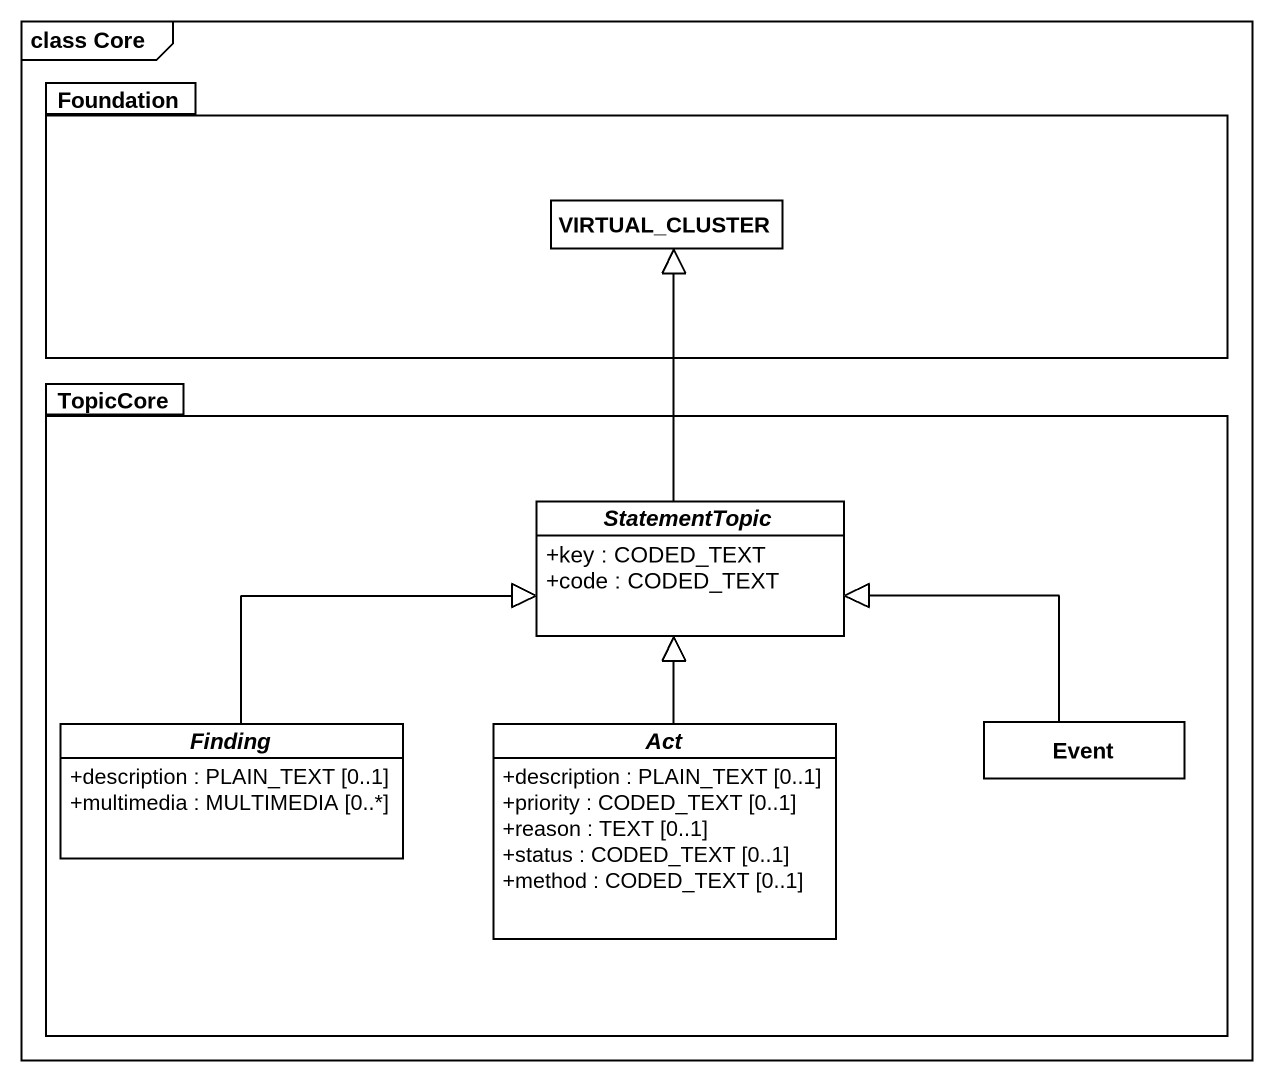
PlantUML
@startuml
mainframe class Core
hide circle
hide empty members
skinparam classAttributeIconSize 0
package Foundation {
  class VIRTUAL_CLUSTER
}
package TopicCore {
  abstract class StatementTopic {
    +key : CODED_TEXT
    +code : CODED_TEXT
  }
  abstract class Finding {
    +description : PLAIN_TEXT [0..1]
    +multimedia : MULTIMEDIA [0..*]
  }
  abstract class Act {
    +description : PLAIN_TEXT [0..1]
    +priority : CODED_TEXT [0..1]
    +reason : TEXT [0..1]
    +status : CODED_TEXT [0..1]
    +method : CODED_TEXT [0..1]
  }
  class Event
}
StatementTopic -up-|> VIRTUAL_CLUSTER
Finding -right-|> StatementTopic
Act -up-|> StatementTopic
Event -left-|> StatementTopic
@enduml
